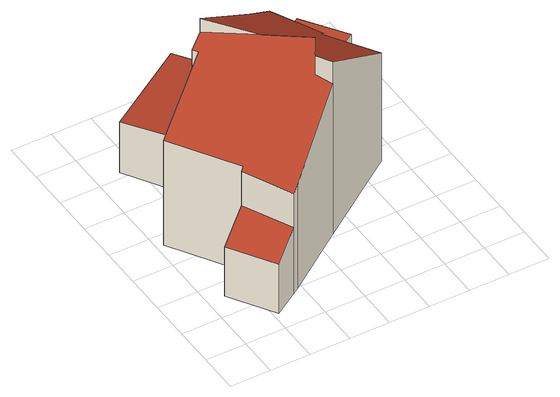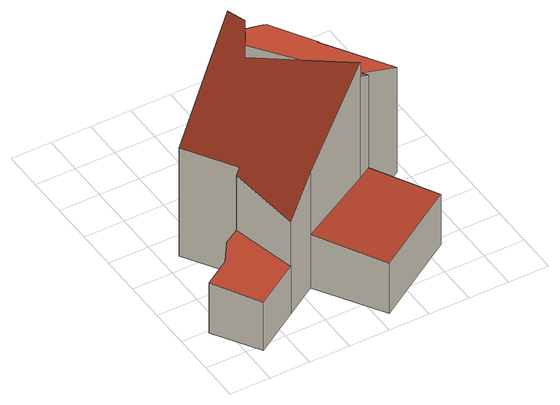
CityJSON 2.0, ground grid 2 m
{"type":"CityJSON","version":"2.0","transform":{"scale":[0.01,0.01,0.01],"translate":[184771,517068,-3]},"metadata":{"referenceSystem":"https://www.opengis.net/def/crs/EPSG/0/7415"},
"CityObjects":{
"building1":{"type":"Building","attributes":{"b3_bag_bag_overlap":0,"b3_bouwlagen":3,"b3_dak_type":"slanted","b3_extrusie":0,"b3_h_dak_50p":4.43,"b3_h_dak_70p":5.45,"b3_h_dak_max":7.57,"b3_h_dak_min":0.381,"b3_h_maaiveld":-2.29,"b3_is_glas_dak":false,"b3_kas_warenhuis":false,"b3_mutatie_AHN3_AHN4":false,"b3_mutatie_AHN4_AHN5":false,"b3_n_vlakken":8,"b3_opp_buitenmuur":207.13,"b3_opp_dak_plat":26.99,"b3_opp_dak_schuin":75.64,"b3_opp_grond":90.64,"b3_opp_scheidingsmuur":66.64,"b3_rmse_lod12":2.94,"b3_rmse_lod13":0.986,"b3_rmse_lod22":0.313,"b3_succes":true,"b3_t_run":214,"b3_val3dity_lod12":"[]","b3_val3dity_lod13":"[]","b3_val3dity_lod22":"[]","b3_volume_lod12":699.06,"b3_volume_lod13":580.73,"b3_volume_lod22":540.98,"geconstateerd":false,"oorspronkelijkbouwjaar":1982,"rf_force_lod11":false,"status":"Pand in gebruik"},"children":["building1-1"]},
"building1-1":{"type":"BuildingPart","parents":["building1"],"geometry":[{"type":"Solid","lod":"2.2","boundaries":[[[[0,1,2,3,4,5,6,7,8,9,10,11,12,13,14,15,16,17,18,19,20]],[[21,19,18,22]],[[23,16,15,24]],[[25,0,20,26,27]],[[28,3,2,29]],[[26,20,19,21]],[[30,12,11,31]],[[32,33,31,34]],[[22,18,17,35]],[[35,17,16,23]],[[36,14,13,37]],[[38,24,15,14,36,39]],[[40,41,4,3,28]],[[37,13,12,30]],[[42,10,9,43]],[[34,31,11,10,42]],[[39,36,33,32,44]],[[43,9,8,45]],[[46,47,29,48]],[[49,6,5,50]],[[50,5,4,41]],[[51,7,6,49]],[[45,8,7,51,52]],[[53,54,55]],[[44,32,55]],[[48,29,2,1,56]],[[56,1,0,25]],[[52,51,41,40]],[[27,26,24,38]],[[47,46,57]],[[54,53,57]],[[33,36,37,30,31]],[[41,51,49,50]],[[47,57,53,55,32,34,42,43,45,52,40,28,29]],[[24,26,21,22,35,23]],[[54,57,46,48,56,25,27,38,39,44,55]]]],"semantics":{"surfaces":[{"type":"GroundSurface"},{"type":"WallSurface","on_footprint_edge":true},{"type":"WallSurface","on_footprint_edge":false},{"type":"RoofSurface","b3_azimut":328.05,"b3_h_dak_50p":0.65,"b3_h_dak_70p":0.691,"b3_h_dak_max":6.87,"b3_h_dak_min":0.552,"b3_hellingshoek":2.95},{"type":"RoofSurface","b3_azimut":237.64,"b3_h_dak_50p":1.2,"b3_h_dak_70p":1.38,"b3_h_dak_max":3.62,"b3_h_dak_min":0.563,"b3_hellingshoek":33.65},{"type":"RoofSurface","b3_azimut":236.93,"b3_h_dak_50p":5.29,"b3_h_dak_70p":5.96,"b3_h_dak_max":7.48,"b3_h_dak_min":3.41,"b3_hellingshoek":34.48},{"type":"RoofSurface","b3_azimut":311.94,"b3_h_dak_50p":0.499,"b3_h_dak_70p":0.516,"b3_h_dak_max":3.62,"b3_h_dak_min":0.432,"b3_hellingshoek":2.24},{"type":"RoofSurface","b3_azimut":57.27,"b3_h_dak_50p":5.2,"b3_h_dak_70p":5.94,"b3_h_dak_max":7.48,"b3_h_dak_min":2.97,"b3_hellingshoek":35.04}],"values":[[0,1,1,1,1,1,1,2,1,1,1,1,1,1,1,1,2,1,2,1,1,1,1,2,2,1,1,2,2,2,2,3,4,5,6,7]]}}]}
},
"vertices":[
[963,958,71],[1118,716,71],[693,417,71],[380,196,71],[348,176,71],[225,98,71],[86,317,71],[224,404,71],[239,414,71],[35,735,71],[323,919,71],[306,945,71],[121,1238,71],[543,1506,71],[745,1187,71],[906,1289,71],[1129,1430,71],[1269,1209,71],[1137,1125,71],[1066,1023,71],[988,974,71],[1066,1023,354],[1137,1125,354],[1129,1430,345],[906,1289,342],[963,958,685],[988,974,353],[988,974,664],[380,196,663],[693,417,926],[121,1238,357],[306,945,375],[369,980,950],[369,980,375],[306,945,902],[1269,1209,355],[745,1187,376],[543,1506,357],[906,1289,593],[745,1187,726],[348,176,637],[348,176,445],[323,919,901],[35,735,666],[369,980,1027],[239,414,664],[655,500,1040],[655,500,935],[693,417,1049],[86,317,348],[225,98,348],[224,404,457],[224,404,651],[727,622,1022],[727,622,952],[556,793,988],[1118,716,685],[698,573,987]
]}
